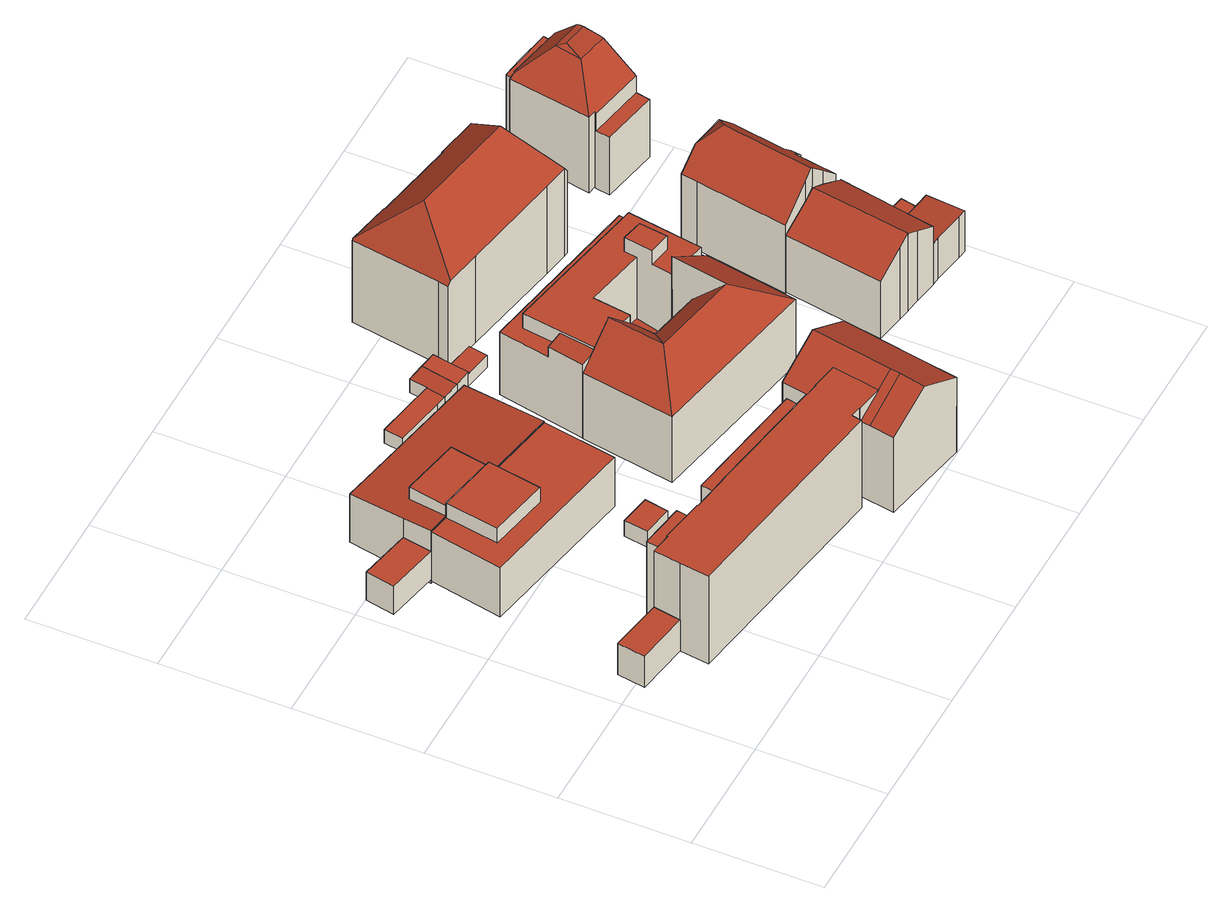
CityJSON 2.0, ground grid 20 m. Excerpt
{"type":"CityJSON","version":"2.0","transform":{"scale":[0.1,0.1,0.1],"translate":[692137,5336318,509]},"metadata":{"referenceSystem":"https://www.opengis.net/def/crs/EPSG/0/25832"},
"CityObjects":{
"building1":{"type":"Building","attributes":{"name":"Überdachung","Gemeindeschluessel":"09162000","HoeheDach":"515.080","HoeheGrund":"509.178","Methode":"2000","NiedrigsteTraufeDesGebaeudes":"515.080","Geometrietyp2DReferenz":"3000","function":"51009_1610","roofType":"1000","measuredHeight":5.9},"geometry":[{"type":"Solid","lod":"2","boundaries":[[[[0,1,2,3]],[[2,4,5,3]],[[6,7,5,4]],[[7,0,3,5]],[[6,1,0,7]],[[1,6,4,2]]]],"semantics":{"surfaces":[{"type":"WallSurface"},{"type":"GroundSurface"},{"type":"RoofSurface","Dachneigung":"90.000","Dachorientierung":"-1.000","Flaeche":"38.067","Z_MAX":"5.902","Z_MAX_ASL":"515.080","Z_MIN":"5.902","Z_MIN_ASL":"515.080"}],"values":[[0,1,0,0,2,0]]}}]},
"building2":{"type":"Building","attributes":{"Gemeindeschluessel":"09162000","HoeheDach":"516.824","HoeheGrund":"511.457","Methode":"1000","NiedrigsteTraufeDesGebaeudes":"516.824","Geometrietyp2DReferenz":"3000","function":"31001_2000","roofType":"1000","measuredHeight":5.37},"geometry":[{"type":"Solid","lod":"2","boundaries":[[[[8,9,10,11]],[[12,13,14,15]],[[9,8,13,12]],[[11,10,15,14]],[[9,12,15,10]],[[13,8,11,14]]]],"semantics":{"surfaces":[{"type":"WallSurface"},{"type":"RoofSurface","Dachneigung":"90.000","Dachorientierung":"-1.000","Flaeche":"39.035","Z_MAX":"5.367","Z_MAX_ASL":"516.824","Z_MIN":"5.367","Z_MIN_ASL":"516.824"},{"type":"GroundSurface"}],"values":[[0,0,1,2,0,0]]}}]},
"building3":{"type":"Building","attributes":{"Gemeindeschluessel":"09162000","HoeheDach":"523.225","HoeheGrund":"511.185","Methode":"2000","NiedrigsteTraufeDesGebaeudes":"520.540","Geometrietyp2DReferenz":"3000","function":"31001_1000","roofType":"1000","measuredHeight":12.04,"storeysAboveGround":3},"address":[{"country":"Germany","locality":"München","thoroughfareName":"Kaulbachstraße 49a"}],"geometry":[{"type":"Solid","lod":"2","boundaries":[[[[16,17,18,19]],[[17,20,21,18]],[[22,23,24,25]],[[26,25,24,27]],[[23,28,27,24]],[[28,29,30,16,19,31,26,27]],[[31,22,25,26]],[[20,30,29,21]],[[16,30,20,17]],[[31,19,18,21,29,28,23,22]]]],"semantics":{"surfaces":[{"type":"WallSurface"},{"type":"GroundSurface"},{"type":"RoofSurface","Dachneigung":"90.000","Dachorientierung":"-1.000","Flaeche":"83.789","Z_MAX":"12.041","Z_MAX_ASL":"523.225","Z_MIN":"12.041","Z_MIN_ASL":"523.225"},{"type":"RoofSurface","Dachneigung":"90.000","Dachorientierung":"-1.000","Flaeche":"221.555","Z_MAX":"9.355","Z_MAX_ASL":"520.540","Z_MIN":"9.355","Z_MIN_ASL":"520.540"}],"values":[[0,0,0,1,0,0,0,0,2,3]]}}]},
"building4":{"type":"Building","attributes":{"Gemeindeschluessel":"09162000","HoeheDach":"514.257","HoeheGrund":"511.302","Methode":"1000","NiedrigsteTraufeDesGebaeudes":"514.257","Geometrietyp2DReferenz":"3000","function":"31001_2000","roofType":"1000","measuredHeight":2.96},"geometry":[{"type":"Solid","lod":"2","boundaries":[[[[32,33,34,35]],[[36,37,33,32]],[[38,39,35,34]],[[39,36,32,35]],[[37,38,34,33]],[[36,39,38,37]]]],"semantics":{"surfaces":[{"type":"GroundSurface"},{"type":"WallSurface"},{"type":"RoofSurface","Dachneigung":"90.000","Dachorientierung":"-1.000","Flaeche":"18.348","Z_MAX":"2.955","Z_MAX_ASL":"514.257","Z_MIN":"2.955","Z_MIN_ASL":"514.257"}],"values":[[0,1,1,1,1,2]]}}]},
"building5":{"type":"Building","attributes":{"Gemeindeschluessel":"09162000","HoeheDach":"522.640","HoeheGrund":"510.700","Methode":"2000","NiedrigsteTraufeDesGebaeudes":"519.809","Geometrietyp2DReferenz":"3000","function":"31001_9998","roofType":"1000","measuredHeight":11.94,"storeysAboveGround":2},"address":[{"country":"Germany","locality":"München","thoroughfareName":"Kaulbachstraße 53"}],"geometry":[{"type":"Solid","lod":"2","boundaries":[[[[40,41,42,43]],[[44,45,46,47,42,41,48,49,50,51]],[[52,53,54,55]],[[56,57,58,59]],[[45,44,60,58,57,52,55,61,47,46]],[[61,43,42,47]],[[54,59,58,60,62,63,64,65,40,43,61,55]],[[53,56,59,54]],[[56,53,52,57]],[[64,63,50,49,48,41,40,65]],[[51,50,63,62,60,44]]]],"semantics":{"surfaces":[{"type":"WallSurface"},{"type":"GroundSurface"},{"type":"RoofSurface","Dachneigung":"86.213","Dachorientierung":"10.469","Flaeche":"294.310","Z_MAX":"10.008","Z_MAX_ASL":"520.708","Z_MIN":"9.109","Z_MIN_ASL":"519.809"},{"type":"RoofSurface","Dachneigung":"90.000","Dachorientierung":"-1.000","Flaeche":"59.176","Z_MAX":"11.940","Z_MAX_ASL":"522.640","Z_MIN":"11.940","Z_MIN_ASL":"522.640"}],"values":[[0,1,0,0,0,0,2,0,3,0,0]]}}]},
"building6":{"type":"Building","attributes":{"Gemeindeschluessel":"09162000","HoeheDach":"527.491","HoeheGrund":"509.178","Methode":"2000","NiedrigsteTraufeDesGebaeudes":"522.993","Geometrietyp2DReferenz":"3000","function":"31001_1000","roofType":"1000","measuredHeight":18.31,"storeysAboveGround":5},"address":[{"country":"Germany","locality":"München","thoroughfareName":"Kaulbachstraße 49"}],"geometry":[{"type":"Solid","lod":"2","boundaries":[[[[66,67,68,69]],[[70,71,72,73,5,4,74,75,76,77,78,79,80,81,82,83,84,85,86,69,68,87,88]],[[89,90,72,71]],[[88,91,92,93,94,95,70]],[[96,97,98,99]],[[5,73,100,101]],[[83,102,103,104,85,84]],[[105,92,91,106]],[[94,93,107]],[[108,109,76,75]],[[109,108,110,111]],[[100,90,89,95,94,107,112,113,114,115,97,96,116,117,118,119,120,121,101]],[[122,107,93,92,105]],[[73,72,90,100]],[[104,123,86,85]],[[124,125,99,98]],[[117,116,78,77]],[[123,66,69,86]],[[119,118,111,110]],[[103,102,126,112,107,122]],[[101,121,4,5]],[[76,109,111,118,117,77]],[[87,68,67,106,91,88]],[[121,120,74,4]],[[80,124,98,97,115,81]],[[82,114,113,126,102,83]],[[115,114,82,81]],[[78,116,96,99,125,79]],[[125,124,80,79]],[[95,89,71,70]],[[74,120,119,110,108,75]],[[66,123,104,103,122,105,106,67]],[[113,112,126]]]],"semantics":{"surfaces":[{"type":"WallSurface"},{"type":"GroundSurface"},{"type":"RoofSurface","Dachneigung":"59.808","Dachorientierung":"280.087","Flaeche":"34.090","Z_MAX":"18.312","Z_MAX_ASL":"527.490","Z_MIN":"14.130","Z_MIN_ASL":"523.307"},{"type":"RoofSurface","Dachneigung":"90.000","Dachorientierung":"-1.000","Flaeche":"23.737","Z_MAX":"13.815","Z_MAX_ASL":"522.993","Z_MIN":"13.815","Z_MIN_ASL":"522.993"},{"type":"RoofSurface","Dachneigung":"90.000","Dachorientierung":"-1.000","Flaeche":"375.702","Z_MAX":"16.602","Z_MAX_ASL":"525.780","Z_MIN":"16.602","Z_MIN_ASL":"525.780"},{"type":"RoofSurface","Dachneigung":"59.806","Dachorientierung":"280.342","Flaeche":"13.050","Z_MAX":"18.312","Z_MAX_ASL":"527.490","Z_MIN":"14.119","Z_MIN_ASL":"523.297"},{"type":"RoofSurface","Dachneigung":"90.000","Dachorientierung":"-1.000","Flaeche":"68.506","Z_MAX":"13.815","Z_MAX_ASL":"522.993","Z_MIN":"13.815","Z_MIN_ASL":"522.993"},{"type":"RoofSurface","Dachneigung":"59.783","Dachorientierung":"280.034","Flaeche":"71.067","Z_MAX":"18.313","Z_MAX_ASL":"527.491","Z_MIN":"14.143","Z_MIN_ASL":"523.321"},{"type":"RoofSurface","Dachneigung":"60.080","Dachorientierung":"100.089","Flaeche":"158.288","Z_MAX":"18.313","Z_MAX_ASL":"527.491","Z_MIN":"14.109","Z_MIN_ASL":"523.286"}],"values":[[0,1,0,0,0,0,0,2,0,0,3,4,5,0,0,6,0,0,0,7,0,0,0,0,0,0,0,0,0,0,0,8,0]]}}]},
"building7":{"type":"Building","attributes":{"Gemeindeschluessel":"09162000","HoeheDach":"513.535","HoeheGrund":"510.690","Methode":"2000","NiedrigsteTraufeDesGebaeudes":"513.280","Geometrietyp2DReferenz":"3000","function":"31001_2000","roofType":"1000","measuredHeight":2.85},"geometry":[{"type":"Solid","lod":"2","boundaries":[[[[127,128,129,130]],[[131,132,128,127,133]],[[134,135,136,129,128,132]],[[137,138,139,134,132,131,140]],[[141,142,143,130,129,136,135,144,145,146]],[[133,127,130,143]],[[134,139,144,135]],[[137,140,141,146]],[[138,137,146,145]],[[139,138,145,144]],[[141,140,131,133,143,142]]]],"semantics":{"surfaces":[{"type":"WallSurface"},{"type":"RoofSurface","Dachneigung":"90.000","Dachorientierung":"-1.000","Flaeche":"29.958","Z_MAX":"2.590","Z_MAX_ASL":"513.280","Z_MIN":"2.590","Z_MIN_ASL":"513.280"},{"type":"RoofSurface","Dachneigung":"84.830","Dachorientierung":"280.593","Flaeche":"16.541","Z_MAX":"2.845","Z_MAX_ASL":"513.535","Z_MIN":"2.590","Z_MIN_ASL":"513.280"},{"type":"GroundSurface"}],"values":[[0,1,0,2,3,0,0,0,0,0,0]]}}]},
"building8":{"type":"Building","attributes":{"Gemeindeschluessel":"09162000","HoeheDach":"513.520","HoeheGrund":"510.970","Methode":"2000","NiedrigsteTraufeDesGebaeudes":"513.340","Geometrietyp2DReferenz":"3000","function":"31001_2000","roofType":"1000","measuredHeight":2.55},"geometry":[{"type":"Solid","lod":"2","boundaries":[[[[147,148,149,150]],[[151,152,153,154]],[[147,150,155,156]],[[157,152,151,138,137,158]],[[158,137,159,160]],[[148,147,156,153,152]],[[138,151,154,161]],[[155,150,149,157,158,160,162]],[[162,160,159,161,154,153,156,155]],[[152,157,149,148]],[[137,138,161,159]]]],"semantics":{"surfaces":[{"type":"RoofSurface","Dachneigung":"90.000","Dachorientierung":"-1.000","Flaeche":"12.942","Z_MAX":"2.370","Z_MAX_ASL":"513.340","Z_MIN":"2.370","Z_MIN_ASL":"513.340"},{"type":"WallSurface"},{"type":"RoofSurface","Dachneigung":"90.000","Dachorientierung":"-1.000","Flaeche":"16.474","Z_MAX":"2.550","Z_MAX_ASL":"513.520","Z_MIN":"2.550","Z_MIN_ASL":"513.520"},{"type":"GroundSurface"}],"values":[[0,1,1,2,1,1,1,1,3,1,1]]}}]},
"building9":{"type":"Building","attributes":{"Gemeindeschluessel":"09162000","HoeheDach":"528.860","HoeheGrund":"510.509","Methode":"2000","NiedrigsteTraufeDesGebaeudes":"512.000","Geometrietyp2DReferenz":"3000","function":"31001_1000","roofType":"3100","measuredHeight":18.35,"storeysAboveGround":3},"address":[{"country":"Germany","locality":"München","thoroughfareName":"Kaulbachstraße 51"}],"geometry":[{"type":"Solid","lod":"2","boundaries":[[[[163,164,165,166,167,168,169,170]],[[171,172,168,167]],[[173,171,167,166]],[[172,174,169,168]],[[175,176,163,170]],[[170,169,174,175]],[[177,178,179,180]],[[181,182,183,184]],[[183,182,179,178]],[[182,185,180,179]],[[174,172,171,173,186,187]],[[164,188,184,183,178,177,186,173,166,165]],[[174,187,181,175]],[[176,188,164,163]],[[185,182,181,187]],[[186,177,180,185,187]],[[184,188,176,175,181]]]],"semantics":{"surfaces":[{"type":"GroundSurface"},{"type":"WallSurface"},{"type":"RoofSurface","Dachneigung":"90.000","Dachorientierung":"-1.000","Flaeche":"29.195","Z_MAX":"1.491","Z_MAX_ASL":"512.000","Z_MIN":"1.491","Z_MIN_ASL":"512.000"},{"type":"RoofSurface","Dachneigung":"44.511","Dachorientierung":"99.520","Flaeche":"53.327","Z_MAX":"18.350","Z_MAX_ASL":"528.859","Z_MIN":"12.310","Z_MIN_ASL":"522.819"},{"type":"RoofSurface","Dachneigung":"52.950","Dachorientierung":"99.550","Flaeche":"119.193","Z_MAX":"18.351","Z_MAX_ASL":"528.860","Z_MIN":"12.336","Z_MIN_ASL":"522.845"},{"type":"RoofSurface","Dachneigung":"43.366","Dachorientierung":"190.664","Flaeche":"175.492","Z_MAX":"18.351","Z_MAX_ASL":"528.860","Z_MIN":"12.361","Z_MIN_ASL":"522.870"},{"type":"RoofSurface","Dachneigung":"43.316","Dachorientierung":"10.646","Flaeche":"94.949","Z_MAX":"18.351","Z_MAX_ASL":"528.860","Z_MIN":"12.310","Z_MIN_ASL":"522.819"},{"type":"RoofSurface","Dachneigung":"44.511","Dachorientierung":"279.520","Flaeche":"100.616","Z_MAX":"18.350","Z_MAX_ASL":"528.859","Z_MIN":"12.361","Z_MIN_ASL":"522.870"}],"values":[[0,1,1,1,1,1,2,3,1,1,4,1,5,1,6,1,7]]}}]},
"building10":{"type":"Building","attributes":{"Gemeindeschluessel":"09162000","HoeheDach":"527.930","HoeheGrund":"510.602","Methode":"2000","NiedrigsteTraufeDesGebaeudes":"512.910","Geometrietyp2DReferenz":"3000","function":"31001_9998","roofType":"1000","measuredHeight":17.33,"storeysAboveGround":5},"address":[{"country":"Germany","locality":"München","thoroughfareName":"Kaulbachstraße 51a"}],"geometry":[{"type":"Solid","lod":"2","boundaries":[[[[189,190,191,192,193,194]],[[195,196,197,198]],[[199,200,201,202,203,204,189,194]],[[205,206,207,208]],[[209,195,198,210,211,212]],[[213,214,192,191]],[[211,214,213,212]],[[215,216,217,218]],[[219,220,221,222]],[[206,219,222,207]],[[201,223,210,198,197,202]],[[224,218,217,225]],[[226,204,203,227]],[[193,228,199,194]],[[213,191,190,226,227,229,209,212]],[[226,190,189,204]],[[230,215,218,224]],[[211,210,223,216,215,230,208,207,222,221,231,228,193,192,214]],[[202,197,196,229,227,203]],[[219,206,205,220]],[[196,195,209,229]],[[205,208,230,224,225,231,221,220]],[[199,228,231,225,217,216,223,201,200]]]],"semantics":{"surfaces":[{"type":"WallSurface"},{"type":"RoofSurface","Dachneigung":"79.658","Dachorientierung":"278.519","Flaeche":"16.903","Z_MAX":"14.318","Z_MAX_ASL":"524.920","Z_MIN":"13.778","Z_MIN_ASL":"524.381"},{"type":"GroundSurface"},{"type":"RoofSurface","Dachneigung":"81.946","Dachorientierung":"190.676","Flaeche":"57.512","Z_MAX":"3.138","Z_MAX_ASL":"513.740","Z_MIN":"2.308","Z_MIN_ASL":"512.910"},{"type":"RoofSurface","Dachneigung":"90.000","Dachorientierung":"-1.000","Flaeche":"89.856","Z_MAX":"11.928","Z_MAX_ASL":"522.530","Z_MIN":"11.928","Z_MIN_ASL":"522.530"},{"type":"RoofSurface","Dachneigung":"90.000","Dachorientierung":"-1.000","Flaeche":"214.434","Z_MAX":"14.688","Z_MAX_ASL":"525.290","Z_MIN":"14.688","Z_MIN_ASL":"525.290"},{"type":"RoofSurface","Dachneigung":"90.000","Dachorientierung":"-1.000","Flaeche":"15.658","Z_MAX":"17.328","Z_MAX_ASL":"527.930","Z_MIN":"17.328","Z_MIN_ASL":"527.930"}],"values":[[0,1,2,0,0,0,0,0,0,0,0,3,0,0,4,0,0,5,0,6,0,0,0]]}}]},
"building11":{"type":"Building","attributes":{"Gemeindeschluessel":"09162000","HoeheDach":"534.290","HoeheGrund":"510.510","Methode":"2000","NiedrigsteTraufeDesGebaeudes":"525.985","Geometrietyp2DReferenz":"3000","function":"31001_1000","roofType":"3200","measuredHeight":23.78,"storeysAboveGround":5},"address":[{"country":"Germany","locality":"München","thoroughfareName":"Schackstraße 6"}],"geometry":[{"type":"Solid","lod":"2","boundaries":[[[[232,233,234,235]],[[236,237,238,239,233,232,240,241,242]],[[243,244,245,246]],[[245,244,247,248,249,250]],[[240,232,235,251]],[[252,253,254,255,256,257]],[[233,239,258,234]],[[248,257,256,249]],[[239,238,259,258]],[[243,260,261,236,242,247,244]],[[241,240,251,262,254,253,263]],[[264,265,261,260,266,267]],[[260,243,246,266]],[[268,259,238,237,265,264]],[[242,241,263,253,252,257,248,247]],[[265,237,236,261]],[[264,267,266,246,245,250,249,256,255,254,262,251,235,234,258,259,268]]]],"semantics":{"surfaces":[{"type":"WallSurface"},{"type":"RoofSurface","Dachneigung":"45.753","Dachorientierung":"12.513","Flaeche":"256.364","Z_MAX":"23.780","Z_MAX_ASL":"534.290","Z_MIN":"15.599","Z_MIN_ASL":"526.109"},{"type":"RoofSurface","Dachneigung":"45.753","Dachorientierung":"192.513","Flaeche":"234.118","Z_MAX":"23.780","Z_MAX_ASL":"534.290","Z_MIN":"16.352","Z_MIN_ASL":"526.862"},{"type":"RoofSurface","Dachneigung":"31.283","Dachorientierung":"282.251","Flaeche":"80.280","Z_MAX":"23.780","Z_MAX_ASL":"534.290","Z_MIN":"15.475","Z_MIN_ASL":"525.985"},{"type":"RoofSurface","Dachneigung":"31.284","Dachorientierung":"102.251","Flaeche":"79.325","Z_MAX":"23.780","Z_MAX_ASL":"534.290","Z_MIN":"15.632","Z_MIN_ASL":"526.142"},{"type":"GroundSurface"}],"values":[[0,1,0,0,0,0,0,0,0,2,0,0,0,0,3,4,5]]}}]},
"building12":{"type":"Building","attributes":{"Gemeindeschluessel":"09162000","HoeheDach":"525.410","HoeheGrund":"510.710","Methode":"2000","NiedrigsteTraufeDesGebaeudes":"521.476","Geometrietyp2DReferenz":"3000","function":"31001_9998","roofType":"3100","measuredHeight":14.7,"storeysAboveGround":3},"address":[{"country":"Germany","locality":"München","thoroughfareName":"Kaulbachstraße 46"}],"geometry":[{"type":"Solid","lod":"2","boundaries":[[[[269,270,271,272,273,274,275,276,277,278,279]],[[276,280,281,282,283,277]],[[284,285,286,287]],[[288,289,273,272,271,290]],[[271,270,291,290]],[[270,269,292,291]],[[269,279,293,292]],[[276,275,294,280]],[[295,296,297,298]],[[290,291,292,293,299,300,298,297,301,287,286,282,281,280,294,302,289,288]],[[299,293,279,278,303,295,298,300]],[[304,284,287,301,297,296]],[[273,289,302,294,275,274]],[[285,283,282,286]],[[303,278,277,283,285,284,304,296,295]]]],"semantics":{"surfaces":[{"type":"RoofSurface","Dachneigung":"59.226","Dachorientierung":"101.553","Flaeche":"116.093","Z_MAX":"14.700","Z_MAX_ASL":"525.410","Z_MIN":"10.766","Z_MIN_ASL":"521.476"},{"type":"WallSurface"},{"type":"GroundSurface"},{"type":"RoofSurface","Dachneigung":"59.226","Dachorientierung":"281.553","Flaeche":"118.342","Z_MAX":"14.700","Z_MAX_ASL":"525.410","Z_MIN":"10.840","Z_MIN_ASL":"521.550"}],"values":[[0,1,1,1,1,1,1,1,1,2,1,1,1,1,3]]}}]},
"building13":{"type":"Building","attributes":{"Gemeindeschluessel":"09162000","HoeheDach":"529.470","HoeheGrund":"510.539","Methode":"2000","NiedrigsteTraufeDesGebaeudes":"521.783","Geometrietyp2DReferenz":"3000","function":"31001_1000","roofType":"3300","measuredHeight":18.93,"storeysAboveGround":4},"address":[{"country":"Germany","locality":"München","thoroughfareName":"Kaulbachstraße 48"}],"geometry":[{"type":"Solid","lod":"2","boundaries":[[[[305,306,307,308]],[[309,310,311,312]],[[313,314,315,316]],[[317,316,315,307,306,312,311,318,319,320,321,322,323]],[[314,324,308,307,315]],[[311,310,325,326,318]],[[327,328,322,321]],[[313,329,330,328,327,331,332,333,334,324,314]],[[320,331,327,321]],[[332,331,320,319]],[[330,329,317,323]],[[322,328,330,323]],[[318,326,333,332,319]],[[333,326,325,334]],[[324,334,325,310,309,305,308]],[[329,313,316,317]],[[309,312,306,305]]]],"semantics":{"surfaces":[{"type":"WallSurface"},{"type":"GroundSurface"},{"type":"RoofSurface","Dachneigung":"44.597","Dachorientierung":"99.391","Flaeche":"143.673","Z_MAX":"18.931","Z_MAX_ASL":"529.470","Z_MIN":"11.244","Z_MIN_ASL":"521.783"},{"type":"RoofSurface","Dachneigung":"43.504","Dachorientierung":"9.933","Flaeche":"11.393","Z_MAX":"18.931","Z_MAX_ASL":"529.470","Z_MIN":"16.035","Z_MIN_ASL":"526.574"},{"type":"RoofSurface","Dachneigung":"44.597","Dachorientierung":"279.391","Flaeche":"141.859","Z_MAX":"18.931","Z_MAX_ASL":"529.470","Z_MIN":"12.813","Z_MIN_ASL":"523.353"}],"values":[[0,0,0,1,0,0,0,2,0,0,0,0,0,3,4,0,0]]}}]},
"building14":{"type":"Building","attributes":{"Gemeindeschluessel":"09162000","HoeheDach":"518.507","HoeheGrund":"510.840","Methode":"1000","NiedrigsteTraufeDesGebaeudes":"517.802","Geometrietyp2DReferenz":"3000","function":"31001_9998","roofType":"1000","measuredHeight":7.67,"storeysAboveGround":2},"geometry":[{"type":"Solid","lod":"2","boundaries":[[[[335,336,337,338]],[[339,335,338,340]],[[338,337,341,342,343,344,345,346,340]],[[347,348,346,345]],[[336,335,339,348,347,349,350,351,352]],[[348,339,340,346]],[[350,349,344,343,342,351]],[[337,336,352,351,342,341]],[[349,347,345,344]]]],"semantics":{"surfaces":[{"type":"WallSurface"},{"type":"GroundSurface"},{"type":"RoofSurface","Dachneigung":"83.773","Dachorientierung":"8.310","Flaeche":"48.390","Z_MAX":"7.667","Z_MAX_ASL":"518.507","Z_MIN":"6.962","Z_MIN_ASL":"517.802"}],"values":[[0,0,1,0,2,0,0,0,0]]}}]},
"building15":{"type":"Building","attributes":{"Gemeindeschluessel":"09162000","HoeheDach":"514.849","HoeheGrund":"510.770","Methode":"1000","NiedrigsteTraufeDesGebaeudes":"514.849","Geometrietyp2DReferenz":"3000","function":"31001_2000","roofType":"1000","measuredHeight":4.08},"geometry":[{"type":"Solid","lod":"2","boundaries":[[[[353,354,355,356,346,345]],[[357,358,346,356]],[[359,357,356,355]],[[360,361,354,353]],[[361,359,355,354]],[[358,362,345,346]],[[362,360,353,345]],[[357,359,361,360,362,358]]]],"semantics":{"surfaces":[{"type":"GroundSurface"},{"type":"WallSurface"},{"type":"RoofSurface","Dachneigung":"90.000","Dachorientierung":"-1.000","Flaeche":"24.212","Z_MAX":"4.079","Z_MAX_ASL":"514.849","Z_MIN":"4.079","Z_MIN_ASL":"514.849"}],"values":[[0,1,1,1,1,1,1,2]]}}]},
"building16":{"type":"Building","attributes":{"Gemeindeschluessel":"09162000","HoeheDach":"528.900","HoeheGrund":"510.570","Methode":"2000","NiedrigsteTraufeDesGebaeudes":"521.500","Geometrietyp2DReferenz":"3000","function":"31001_9998","roofType":"3400","measuredHeight":18.33,"storeysAboveGround":4},"address":[{"country":"Germany","locality":"München","thoroughfareName":"Kaulbachstraße 52"}],"geometry":[{"type":"Solid","lod":"2","boundaries":[[[[363,364,365,366,367]],[[368,369,370,371,372,373,374,375,376,377,378,379,380,381,382,383,384,363,367,385]],[[379,378,386,387,388,389]],[[385,390,391,368]],[[380,379,389,388,392,393,381]],[[364,384,383,394,365]],[[394,366,365]],[[392,388,387,395]],[[396,397,398,399]],[[369,400,401,370]],[[402,403,404,405,398,397]],[[383,382,406,407,408,394]],[[408,407,409,410,411,404,403,412]],[[390,385,367,366,397,396]],[[368,391,400,369]],[[406,393,392,395,413,409,407]],[[364,363,384]],[[406,382,381,393]],[[391,390,396,399,414,401,400]],[[394,408,412,403,402,397,366]],[[376,375,374,373,372,371,370,401,414,399,398,405,404,411,410,409,413,395,387,386,378,377]]]],"semantics":{"surfaces":[{"type":"RoofSurface","Dachneigung":"84.702","Dachorientierung":"193.405","Flaeche":"14.560","Z_MAX":"18.330","Z_MAX_ASL":"528.900","Z_MIN":"18.030","Z_MIN_ASL":"528.600"},{"type":"WallSurface"},{"type":"RoofSurface","Dachneigung":"90.000","Dachorientierung":"-1.000","Flaeche":"15.878","Z_MAX":"12.280","Z_MAX_ASL":"522.850","Z_MIN":"12.280","Z_MIN_ASL":"522.850"},{"type":"RoofSurface","Dachneigung":"75.385","Dachorientierung":"13.401","Flaeche":"5.328","Z_MAX":"18.330","Z_MAX_ASL":"528.900","Z_MIN":"18.030","Z_MIN_ASL":"528.600"},{"type":"RoofSurface","Dachneigung":"75.050","Dachorientierung":"283.394","Flaeche":"2.550","Z_MAX":"18.330","Z_MAX_ASL":"528.900","Z_MIN":"18.030","Z_MIN_ASL":"528.600"},{"type":"RoofSurface","Dachneigung":"44.403","Dachorientierung":"13.401","Flaeche":"42.294","Z_MAX":"18.030","Z_MAX_ASL":"528.600","Z_MIN":"14.150","Z_MIN_ASL":"524.720"},{"type":"RoofSurface","Dachneigung":"55.284","Dachorientierung":"193.401","Flaeche":"53.332","Z_MAX":"18.030","Z_MAX_ASL":"528.600","Z_MIN":"14.150","Z_MIN_ASL":"524.720"},{"type":"RoofSurface","Dachneigung":"90.000","Dachorientierung":"-1.000","Flaeche":"20.690","Z_MAX":"10.930","Z_MAX_ASL":"521.500","Z_MIN":"10.930","Z_MIN_ASL":"521.500"},{"type":"RoofSurface","Dachneigung":"30.138","Dachorientierung":"103.393","Flaeche":"0.386","Z_MAX":"18.330","Z_MAX_ASL":"528.900","Z_MIN":"18.116","Z_MIN_ASL":"528.686"},{"type":"RoofSurface","Dachneigung":"55.284","Dachorientierung":"283.394","Flaeche":"60.169","Z_MAX":"18.030","Z_MAX_ASL":"528.600","Z_MIN":"14.099","Z_MIN_ASL":"524.669"},{"type":"GroundSurface"}],"values":[[0,1,1,1,2,3,4,1,1,1,1,5,1,6,7,1,8,1,1,9,10]]}}]}
},
"vertices":[
[44,186,61],[51,230,61],[51,230,2],[44,186,2],[135,216,2],[128,173,2],[135,216,61],[128,173,61],
[12,589,78],[94,573,78],[94,573,25],[12,589,25],[86,527,78],[3,543,78],[3,543,25],[86,527,25],
[217,503,142],[202,419,142],[202,419,115],[217,503,115],[106,437,142],[106,437,115],[323,365,115],[64,413,115],[64,413,22],[323,365,22],[343,480,22],[86,527,22],[86,527,115],[120,521,115],[120,521,142],[343,480,115],
[318,283,23],[270,290,23],[276,328,23],[324,320,23],[318,283,53],[270,290,53],[276,328,53],[324,320,53],
[111,661,108],[111,661,17],[94,573,17],[94,573,114],[343,480,17],[215,504,17],[121,521,17],[86,527,17],[146,654,17],[239,636,17],[367,612,17],[353,535,17],[121,521,136],[132,582,136],[132,582,113],[121,521,117],[226,564,136],[215,504,136],[215,504,117],[226,564,113],[343,480,117],[86,527,117],[353,535,113],[367,612,108],[239,636,108],[146,654,108],
[647,63,143],[636,2,143],[636,2,2],[647,63,2],[503,84,2],[486,87,2],[483,71,2],[122,128,2],[168,211,2],[173,245,2],[244,234,2],[239,200,2],[297,191,2],[302,225,2],[503,193,2],[497,159,2],[517,156,2],[527,211,2],[598,199,2],[669,187,2],[658,125,2],[565,15,2],[494,28,2],[486,87,168],[483,71,168],[494,28,143],[501,67,143],[503,83,143],[503,83,168],[503,84,168],[297,192,168],[497,160,168],[497,160,140],[297,192,140],[122,128,168],[128,173,168],[527,211,143],[597,199,185],[669,187,143],[572,56,185],[564,15,185],[546,76,168],[173,245,140],[244,234,140],[168,213,140],[239,201,140],[559,150,168],[517,157,168],[517,156,168],[497,159,168],[297,191,168],[239,200,168],[239,201,168],[168,213,168],[168,211,168],[135,216,168],[574,71,185],[658,125,143],[503,193,140],[302,225,140],[517,157,143],
[298,671,43],[303,701,43],[303,701,17],[298,671,17],[394,654,43],[400,684,43],[376,657,43],[401,684,43],[401,684,17],[400,684,17],[422,649,45],[433,707,45],[406,712,43],[395,654,43],[395,654,17],[394,654,17],[376,657,17],[406,712,17],[433,707,17],[422,649,17],
[497,667,43],[455,674,43],[450,644,43],[492,637,43],[460,703,45],[455,674,45],[455,674,20],[460,703,20],[492,637,20],[497,667,20],[450,644,45],[449,645,45],[422,649,20],[449,645,20],[433,707,20],[450,644,20],
[429,464,15],[486,453,15],[544,442,15],[632,425,15],[670,418,15],[707,411,15],[682,265,15],[405,318,15],[670,418,167],[707,411,138],[632,425,196],[682,265,139],[405,318,139],[429,464,139],[629,426,30],[545,442,30],[540,408,30],[623,392,30],[472,363,199],[540,408,138],[545,442,138],[487,453,199],[623,392,138],[629,426,199],[613,336,199],[486,453,197],
[707,411,16],[707,411,135],[695,413,135],[695,413,163],[670,418,163],[670,418,16],[467,516,159],[440,521,154],[429,464,154],[458,458,159],[632,425,16],[544,442,16],[486,453,16],[429,464,16],[456,601,16],[728,552,16],[643,504,189],[677,497,189],[677,497,163],[643,504,163],[467,516,135],[458,458,163],[476,576,163],[476,576,135],[713,531,135],[713,531,163],[544,502,163],[536,444,163],[536,444,39],[544,502,47],[671,453,189],[636,459,189],[636,459,163],[671,453,163],[486,453,163],[640,484,47],[631,426,39],[728,552,135],[456,601,135],[632,425,163],[440,521,135],[640,484,163],[631,426,163],
[568,826,175],[700,802,175],[700,802,15],[568,826,15],[706,720,253],[769,793,171],[769,794,171],[701,806,171],[568,829,172],[498,842,172],[532,751,253],[694,645,180],[533,674,179],[533,674,15],[694,645,15],[475,684,179],[470,685,172],[470,685,15],[475,684,15],[568,829,15],[488,791,171],[497,842,170],[497,842,15],[488,791,15],[474,702,15],[474,702,172],[701,806,15],[769,794,15],[736,638,180],[737,638,180],[498,842,15],[498,842,171],[742,637,15],[742,637,171],[736,638,15],[737,638,15],[769,793,15],
[863,169,149],[899,163,128],[912,226,126],[923,284,125],[929,316,125],[928,316,125],[918,318,132],[887,323,151],[864,326,164],[839,172,164],[840,172,163],[887,323,17],[864,326,17],[862,327,17],[862,327,163],[800,337,125],[846,329,153],[846,329,17],[800,337,17],[923,284,17],[929,316,17],[912,226,17],[899,163,17],[863,169,17],[840,172,17],[918,318,17],[819,175,152],[775,182,125],[775,182,17],[819,175,17],[839,172,17],[832,173,17],[775,183,17],[928,316,17],[832,173,160],[775,183,125],
[800,337,144],[800,337,15],[846,329,15],[846,329,191],[824,482,144],[828,507,144],[828,507,15],[824,482,15],[887,323,177],[862,327,202],[862,327,15],[887,323,15],[918,318,15],[888,496,15],[947,486,15],[932,403,15],[948,400,15],[946,384,15],[930,387,15],[859,327,205],[859,501,176],[888,496,176],[948,400,128],[946,384,128],[918,318,145],[930,387,144],[932,403,144],[947,486,143],[916,492,176],[883,469,205],
[960,154,95],[912,162,95],[912,162,18],[960,154,18],[975,152,95],[975,152,18],[900,163,18],[899,163,18],[901,172,18],[912,226,18],[927,224,18],[986,215,18],[927,224,88],[986,215,88],[912,226,88],[901,172,94],[899,163,95],[900,163,95],
[935,261,18],[940,265,18],[993,256,18],[986,220,18],[986,220,58],[986,215,58],[993,256,58],[935,261,58],[940,265,58],[927,224,58],
[974,702,197],[977,725,199],[939,732,199],[922,702,196],[972,693,196],[961,638,125],[957,616,125],[957,616,16],[961,638,16],[972,693,16],[974,702,16],[980,732,16],[980,736,16],[988,773,16],[991,790,16],[992,792,16],[992,792,139],[991,790,139],[988,773,139],[988,773,157],[980,736,196],[980,732,197],[961,638,157],[938,801,16],[904,806,16],[904,806,139],[938,801,139],[871,655,157],[871,655,125],[900,792,139],[897,791,139],[931,745,196],[900,792,16],[872,658,159],[859,660,159],[859,660,16],[872,658,16],[867,633,125],[867,633,16],[877,762,157],[881,790,157],[881,790,16],[877,762,16],[897,791,157],[891,788,161],[888,788,161],[891,788,16],[888,788,16],[882,790,16],[882,790,157],[897,791,16],[871,655,16]
]}
